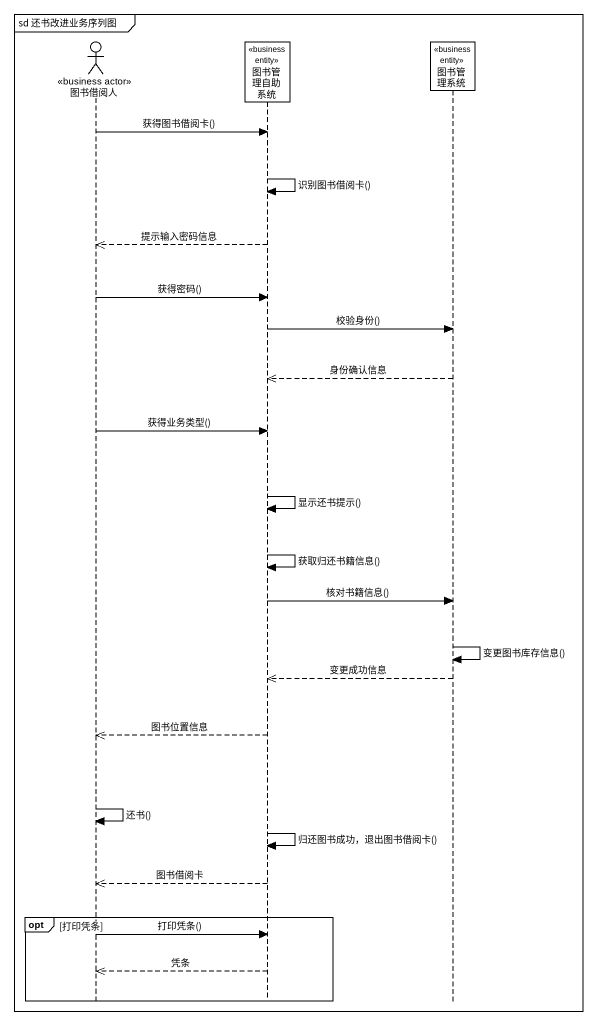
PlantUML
@startuml
mainframe sd 还书改进业务序列图
hide footbox
actor 图书借阅人 <<business actor>>
participant 图书管理自助系统 <<business entity>>
participant 图书管理系统 <<business entity>>

图书借阅人 -> 图书管理自助系统 : 获得图书借阅卡()
图书管理自助系统 -> 图书管理自助系统 : 识别图书借阅卡()
图书管理自助系统 -->> 图书借阅人 : 提示输入密码信息
图书借阅人 -> 图书管理自助系统 : 获得密码()
图书管理自助系统 -> 图书管理系统 : 校验身份()
图书管理系统 -->> 图书管理自助系统 : 身份确认信息
图书借阅人 -> 图书管理自助系统 : 获得业务类型()
图书管理自助系统 -> 图书管理自助系统 : 显示还书提示()
图书管理自助系统 -> 图书管理自助系统 : 获取归还书籍信息()
图书管理自助系统 -> 图书管理系统 : 核对书籍信息()
图书管理系统 -> 图书管理系统 : 变更图书库存信息()
图书管理系统 -->> 图书管理自助系统 : 变更成功信息
图书管理自助系统 -->> 图书借阅人 : 图书位置信息
图书借阅人 -> 图书借阅人 : 还书()
图书管理自助系统 -> 图书管理自助系统 : 归还图书成功，退出图书借阅卡()
图书管理自助系统 -->> 图书借阅人 : 图书借阅卡
opt 打印凭条
  图书借阅人 -> 图书管理自助系统 : 打印凭条()
  图书管理自助系统 -->> 图书借阅人 : 凭条
end
@enduml
